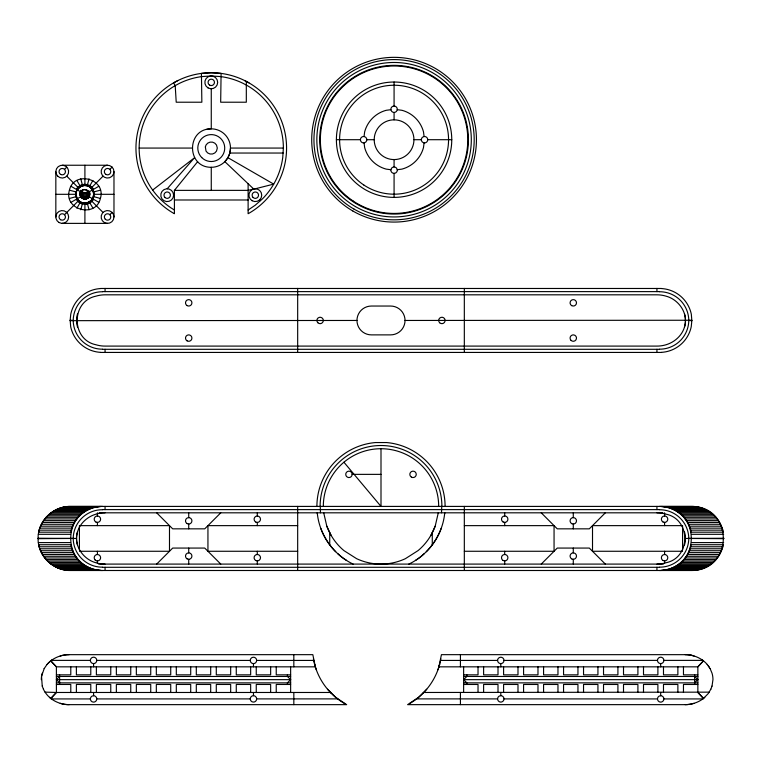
<?xml version="1.0" encoding="UTF-8"?>
<svg xmlns="http://www.w3.org/2000/svg" width="762" height="762" viewBox="0 0 762 762"><rect width="100%" height="100%" fill="white"/><g stroke="black" fill="none" stroke-linecap="round" stroke-linejoin="round"><path stroke-width="1.14" d="M84.906 165.24L84.915 185.176M293.827 704.65L293.837 692.477M460.429 654.663L460.419 666.836M84.906 223.38L84.915 203.444M174.412 210.017L171.202 208.016A72.104 72.104 0 0 1 154.057 191.957L151.305 188.128A72.104 72.104 0 0 1 175.212 85.62L179.375 83.391A72.104 72.104 0 0 1 201.854 76.581L211.265 75.962L220.675 76.581A72.104 72.104 0 0 1 243.154 83.391L247.317 85.62A72.104 72.104 0 0 1 283.369 148.066L282.75 157.477A72.104 72.104 0 0 1 262.252 199.053L255.156 205.273L248.117 210.017M89.449 191.3L89.068 196.71C86.335 201.682 78.6 197.987 80.096 192.71C79.867 198.796 89.945 198.93 89.706 192.71L89.706 194.31M38.1 538.239C37.795 521.056 53.397 505.997 70.485 506.406L691.515 506.406C733.901 506.339 733.901 570.567 691.515 570.5L70.485 570.5C53.245 570.919 37.557 555.584 38.1 538.239L76.552 538.458A23.27 23.27 0 0 1 77.524 531.819C80.048 523.246 87.449 516.693 95.898 514.179A31.423 31.423 0 0 1 105.061 512.816M100.47 352.349A32.309 32.309 0 0 1 70.685 326.736L70.152 320.25L70.761 314.201A32.309 32.309 0 0 1 100.47 288.56M102.527 506.406C60.141 506.339 60.141 570.567 102.527 570.5M661.53 288.56A32.309 32.309 0 0 1 691.315 314.182L691.848 320.669L691.239 326.717A32.309 32.309 0 0 1 661.53 352.349M659.473 570.5C701.859 570.567 701.859 506.339 659.473 506.406M42.243 686.124L41.539 676.361L44.177 668.569M105.061 564.09A31.423 31.423 0 0 1 95.898 562.737C82.982 559.279 73.228 545.106 77.524 531.819M656.939 512.816A31.423 31.423 0 0 1 666.102 514.179C691.029 519.322 691.039 557.593 666.102 562.727A31.423 31.423 0 0 1 656.939 564.09M82.506 204.13L82.629 202.816C75.448 200.987 74.886 192.272 78.353 186.88C82.534 182.756 89.897 183.909 93.193 188.614L92.545 189.9L93.726 194.31L91.478 201.73C87.297 205.854 79.934 204.711 76.629 199.996L77.276 198.711A8.811 8.811 0 0 0 92.545 198.711L93.193 199.996L91.478 201.73L91.145 200.539L92.545 198.711M77.276 189.9A8.811 8.811 0 0 1 92.545 189.9L89.316 186.671L87.192 185.795L87.316 184.48L80.505 186.671L77.276 189.9L76.629 188.614L78.353 186.88L78.676 188.071M41.3 679.656L41.3 679.628A22.622 22.622 0 0 1 42.253 673.189M327.536 689.219L335.518 697.201L346.653 704.65L69.171 704.65C58.645 704.764 47.901 698.925 43.424 689.191M47.063 664.435C52.473 658.082 60.893 654.653 69.18 654.663L312.83 654.663L315.373 666.836L56.398 666.836L50.797 660.835L56.398 666.836L56.398 692.477L50.797 698.459L49.463 697.306M69.428 190.176C63.37 209.855 95.831 218.532 100.394 198.444C106.461 178.765 73.99 170.088 69.428 190.176L76.086 191.948L77.657 188.89M78.219 200.463L76.086 196.672L76.086 191.948M80.105 194.31C81.363 183.242 96.517 194.881 86.154 198.949L86.144 192.538L88.297 191.3L88.306 197.71M98.793 202.311L92.821 198.872L94.05 194.31L92.821 189.738L98.784 186.29M206.283 129.492A19.231 19.231 0 0 1 230.324 145.552A19.231 19.231 0 0 1 211.265 167.297C186.299 167.545 186.299 128.588 211.265 128.835L211.265 88.783M227.914 157.677L273.71 184.118L255.327 188.766L253.67 188.986L224.857 161.658L227.914 157.677L229.838 153.038L230.486 148.066L283.369 148.066M364.046 136.56L364.665 131.826A30.442 30.442 0 0 1 386.191 110.299L390.925 109.68M424.101 142.856L423.482 147.59A30.442 30.442 0 0 1 401.955 169.116L397.221 169.736M438.283 512.816L435.207 526.132L430.959 535.248M441.512 512.816L441.75 506.406M710.841 689.191L708.26 693.544L703.469 698.449L697.859 692.477L697.859 666.836L703.459 660.835L697.859 666.836L438.883 666.836L441.436 654.663L685.086 654.663C693.382 654.653 701.773 658.082 707.203 664.435M80.267 203.206L80.505 201.94M89.316 186.671L89.554 185.404M684.476 327.098C688.772 313.811 679.018 299.628 666.102 296.18A31.423 31.423 0 0 0 656.939 294.818L105.061 294.818A31.423 31.423 0 0 0 95.898 296.18C70.971 301.323 70.961 339.595 95.898 344.738A31.423 31.423 0 0 0 105.061 346.091L656.939 346.091A31.423 31.423 0 0 0 666.102 344.738C674.541 342.214 681.952 335.671 684.476 327.098A23.27 23.27 0 0 0 684.476 313.773M712.013 686.124L712.956 679.628A22.622 22.622 0 0 0 712.013 673.16L710.089 668.569M80.772 209.788L82.258 204.235M87.573 184.375L89.049 178.832M78.676 200.539L78.353 201.73L77.276 198.711M91.145 188.071L91.478 186.88L92.545 189.9L92.221 189.481M408.87 564.09C428.654 554.746 442.741 534.6 444.741 512.816L444.694 513.236M437.969 669.75L439.664 664.369M712.013 686.095L710.841 689.219M89.078 191.9L92.821 189.738A9.134 9.134 0 0 1 92.821 198.872L89.078 196.71L89.545 192.024M76.914 208.197L80.343 202.216M89.478 186.395L92.916 180.432M44.177 668.598L47.063 664.407M248.117 183.718L248.117 213.712L248.917 213.284A75.314 75.314 0 0 0 268.957 99.66A75.314 75.314 0 0 0 153.572 99.66A75.314 75.314 0 0 0 173.603 213.284L174.412 213.712L174.412 190.367L197.663 161.658M167.202 188.766L194.605 157.677L152.686 190.043M704.793 697.335C699.516 702.069 692.229 704.679 685.086 704.65L407.613 704.65L418.748 697.201L426.72 689.219M422.9 693.382L423.739 692.477L709.231 692.153M331.356 693.382L330.517 692.477L56.398 692.477L50.787 698.449L52.207 699.487M78.457 200.768L64.503 214.703M91.373 187.852L103.032 176.174M64.503 169.383L66.77 167.116M109.833 169.383L112.1 167.116M109.833 214.703L112.1 212.436M156.667 564.09L172.688 548.068L204.74 548.068L220.761 564.09M220.761 512.816L204.74 528.838L172.688 528.838L156.667 512.816M59.607 682.866L56.398 679.656L59.607 676.456M287.426 674.846L287.426 676.456L290.636 679.656L287.426 682.866L287.426 684.466M541.239 564.09L557.26 548.068L589.312 548.068L605.333 564.09M605.333 512.816L589.312 528.838L557.26 528.838L541.239 512.816M466.83 684.466L466.83 682.866L463.629 679.656L466.83 676.456L466.83 674.846M694.658 682.866L697.859 679.656L694.658 676.456M48.216 663.178L50.797 660.835M87.192 202.816L87.316 204.13L84.915 203.121L84.915 204.13L82.629 202.816L87.192 202.816L91.145 200.539M50.787 660.864L52.207 659.825M702.059 699.487L703.469 698.449L697.859 692.477M71.037 202.33L80.753 196.71L80.743 191.262M177.956 80.524L173.603 82.848L175.212 85.62L176.213 102.213L201.854 102.213L201.435 73.4L211.265 72.752L221.094 73.4L220.675 102.213L246.317 102.213L246.317 81.448M69.437 198.472L76.086 196.672M93.736 191.948L100.384 190.157M253.67 188.986L248.117 190.367L174.412 190.367M80.753 196.71L81.515 197.71L81.505 191.3L83.658 192.538L86.144 192.538M70.152 320.669L356.968 320.459A14.421 14.421 0 0 0 371.389 334.88L390.611 334.88A14.421 14.421 0 0 0 405.032 320.459L691.848 320.25M73.343 538.458L38.1 538.667M684.476 531.819A23.27 23.27 0 0 1 685.448 538.458L723.9 538.239M100.46 288.474L661.54 288.474M661.54 352.435L100.46 352.435M76.095 194.31L55.836 194.31M336.385 139.703L360.426 139.703A3.2 3.2 0 0 1 363.626 136.503L364.455 136.608A3.2 3.2 0 0 1 364.455 142.799L363.626 142.913A3.2 3.2 0 0 1 360.426 139.703M366.836 139.703L374.209 139.703M413.947 139.703A19.869 19.869 0 0 0 384.143 122.501A19.869 19.869 0 0 0 384.143 156.915A19.869 19.869 0 0 0 413.947 139.703L421.319 139.703M427.72 139.703A3.2 3.2 0 0 0 424.52 136.503L423.691 136.608A3.2 3.2 0 0 0 423.691 142.799L424.52 142.913A3.2 3.2 0 0 0 427.72 139.703L451.761 139.703A57.683 57.683 0 0 0 365.236 89.754A57.683 57.683 0 0 0 365.236 189.662A57.683 57.683 0 0 0 451.761 139.703M139.16 148.066L192.034 148.066M229.838 153.038L283.216 153.038M62.236 165.24L107.566 165.24M93.726 194.31L113.976 194.31M173.603 195.177A6.41 6.41 0 0 0 163.992 189.624A6.41 6.41 0 0 0 163.992 200.73A6.41 6.41 0 0 0 173.603 195.177L174.412 195.177M174.412 199.987L248.117 199.987M62.236 223.38L107.566 223.38M102.584 291.617L659.416 291.617M102.584 349.301L659.416 349.301M352.158 474.364A3.2 3.2 0 0 0 347.348 471.583A3.2 3.2 0 0 0 347.348 477.136A3.2 3.2 0 0 0 352.158 474.364L381 474.364M68.418 506.473L100.46 506.473M661.54 506.473L693.582 506.473M66.304 506.682L98.355 506.682M663.645 506.682L695.696 506.682M64.218 507.016L96.26 507.016M665.74 507.016L697.782 507.016M62.151 507.492L94.193 507.492M667.807 507.492L699.849 507.492M60.122 508.102L92.164 508.102M669.836 508.102L701.878 508.102M58.131 508.835L90.183 508.835M671.817 508.835L703.869 508.835M102.584 509.616L659.416 509.616M56.197 509.702L88.249 509.702M673.751 509.702L705.803 509.702M54.331 510.692L86.373 510.692M675.627 510.692L707.669 510.692M52.53 511.797L84.572 511.797M677.428 511.797L709.47 511.797M99.127 512.816L662.873 512.816M50.797 513.017L82.848 513.017M679.152 513.017L711.203 513.017M49.159 514.34L81.21 514.34M680.79 514.34L712.841 514.34M47.606 515.779L79.658 515.779M682.342 515.779L714.394 515.779M46.158 517.303L78.2 517.303M683.8 517.303L715.842 517.303M44.806 518.932L76.857 518.932M685.143 518.932L717.194 518.932M43.567 520.637L75.619 520.637M686.381 520.637L718.433 520.637M42.443 522.418L74.495 522.418M687.505 522.418L719.557 522.418M41.443 524.266L73.495 524.266M688.505 524.266L720.557 524.266M297.675 525.637L207.94 525.637L207.94 551.269L297.675 551.269M464.325 525.637L554.06 525.637L554.06 551.269L464.325 551.269M40.567 526.18L72.619 526.18M689.381 526.18L721.433 526.18M39.814 528.142L71.866 528.142M690.134 528.142L722.186 528.142M39.195 530.152L71.247 530.152M690.753 530.152L722.805 530.152M38.357 534.314L70.409 534.314M691.591 534.314L723.643 534.314M723.9 538.667L688.658 538.458M38.357 542.592L70.409 542.592M691.591 542.592L723.643 542.592M39.195 546.764L71.247 546.764M690.753 546.764L722.805 546.764M39.814 548.773L71.866 548.773M690.134 548.773L722.186 548.773M40.567 550.736L72.619 550.736M689.381 550.736L721.433 550.736M79.429 551.269L169.488 551.269L169.488 525.637L79.429 525.637L79.429 550.107M682.571 551.269L592.512 551.269L592.512 525.637L682.571 525.637L682.571 550.107M41.443 552.641L73.495 552.641M688.505 552.641L720.557 552.641M42.443 554.498L74.495 554.498M687.505 554.498L719.557 554.498M43.567 556.279L75.619 556.279M686.381 556.279L718.433 556.279M44.806 557.984L76.857 557.984M685.143 557.984L717.194 557.984M46.158 559.603L78.2 559.603M683.8 559.603L715.842 559.603M47.606 561.127L79.658 561.127M682.342 561.127L714.394 561.127M49.159 562.566L81.21 562.566M680.79 562.566L712.841 562.566M50.797 563.89L82.848 563.89M679.152 563.89L711.203 563.89M98.603 564.09L663.397 564.09M52.53 565.109L84.572 565.109M677.428 565.109L709.47 565.109M54.331 566.223L86.373 566.223M675.627 566.223L707.669 566.223M56.197 567.204L88.249 567.204M673.751 567.204L705.803 567.204M102.584 567.299L659.416 567.299M58.131 568.071L90.183 568.071M671.817 568.071L703.869 568.071M60.122 568.804L92.164 568.804M669.836 568.804L701.878 568.804M62.151 569.414L94.193 569.414M667.807 569.414L699.849 569.414M64.218 569.89L96.26 569.89M665.74 569.89L697.782 569.89M66.304 570.233L98.355 570.233M663.645 570.233L695.696 570.233M68.418 570.433L100.46 570.433M661.54 570.433L693.582 570.433M51.445 660.378L90.373 660.387M96.784 660.387A3.2 3.2 0 0 1 91.973 663.169A3.2 3.2 0 0 1 91.973 657.616A3.2 3.2 0 0 1 96.784 660.387L250.25 660.425M256.661 660.425A3.2 3.2 0 0 1 251.86 663.197A3.2 3.2 0 0 1 251.86 657.644A3.2 3.2 0 0 1 256.661 660.425L313.725 660.425M440.541 660.425L497.596 660.425M504.006 660.425A3.2 3.2 0 0 0 499.196 657.644A3.2 3.2 0 0 0 499.196 663.197A3.2 3.2 0 0 0 504.006 660.425L657.482 660.387M663.893 660.387A3.2 3.2 0 0 0 659.082 657.616A3.2 3.2 0 0 0 659.082 663.169A3.2 3.2 0 0 0 663.893 660.387L702.821 660.378M56.398 674.846L70.79 674.846L70.79 666.836M290.636 674.846L276.235 674.846L276.235 666.836M463.629 674.846L478.022 674.846L478.022 666.836M697.859 674.846L683.466 674.846L683.466 666.836M56.398 676.456L290.636 676.456M463.629 676.456L697.859 676.456M56.398 679.656L290.636 679.656M463.629 679.656L697.859 679.656M56.398 682.866L290.636 682.866M463.629 682.866L697.859 682.866M56.398 684.466L70.79 684.466L70.79 692.477M290.636 684.466L276.235 684.466L276.235 692.477M463.629 684.466L478.022 684.466L478.022 692.477M697.859 684.466L683.466 684.466L683.466 692.477M51.445 698.935L90.373 698.925M702.821 698.935L663.893 698.925A3.2 3.2 0 0 1 659.082 701.697A3.2 3.2 0 0 1 659.082 696.154A3.2 3.2 0 0 1 663.893 698.925M96.784 698.925A3.2 3.2 0 0 0 91.973 696.154A3.2 3.2 0 0 0 91.973 701.697A3.2 3.2 0 0 0 96.784 698.925L250.25 698.897M256.661 698.897A3.2 3.2 0 0 0 251.86 696.116A3.2 3.2 0 0 0 251.86 701.669A3.2 3.2 0 0 0 256.661 698.897L337.709 698.887M416.547 698.887L497.596 698.897M504.006 698.897A3.2 3.2 0 0 0 499.196 696.116A3.2 3.2 0 0 0 499.196 701.669A3.2 3.2 0 0 0 504.006 698.897L657.482 698.925M45.034 692.125L56.398 692.477M688.658 320.459L691.848 320.669M70.152 320.25L73.343 320.459M397.221 109.68L401.955 110.299A30.442 30.442 0 0 1 423.482 131.826L424.101 136.56M390.925 169.736L386.191 169.116A30.442 30.442 0 0 1 364.665 147.59L364.046 142.856M87.192 185.795L84.915 185.49L84.915 184.48L82.629 185.795L82.506 184.48M690.524 655.139L692.296 655.511M93.736 196.672L100.394 198.444M353.13 564.09C333.346 554.746 319.259 534.6 317.259 512.816L317.306 513.236M244.573 80.524L248.917 82.848M71.028 186.309L80.753 191.9M702.059 659.825L703.459 660.835M78.457 187.852L66.77 176.174M91.373 200.768L103.032 212.436M343.919 462.22L381 506.406L381 448.723A57.683 57.683 0 0 1 438.683 506.406M707.203 664.407L710.089 668.598M259.861 199.711L260.528 200.663M708.26 665.769L709.231 667.16M76.895 180.442L80.343 186.395M89.478 202.216L92.935 208.178M331.041 535.248L326.793 526.132L323.717 512.816M43.424 689.219L42.253 686.095M314.601 664.369L316.297 669.75M80.753 178.832L82.248 184.375M87.573 204.235L89.068 209.788M89.316 201.94L89.554 203.206M80.267 185.404L80.505 186.671M81.505 197.71L80.82 191.367M320.488 512.816L320.25 506.406M80.743 190.3L81.505 196.101M460.429 704.65L460.419 692.477M293.827 654.663L293.837 666.836M89.068 196.71L89.068 191.262M87.306 198.472L87.306 192.062M84.906 199.111L84.906 192.71M83.658 198.949L83.658 192.538M82.506 198.472A4.81 4.81 0 0 1 82.506 190.148A4.81 4.81 0 0 1 89.716 194.31A4.81 4.81 0 0 1 82.506 198.472L82.496 192.062M694.658 674.846L694.658 684.466M677.875 666.836L677.875 674.846L663.483 674.846L663.483 666.836M677.875 692.477L677.875 684.466L663.483 684.466L663.483 692.477M664.588 512.816L664.588 515.979M664.588 522.389L664.588 525.637M664.588 551.269L664.588 554.517M664.588 560.927L664.588 563.032M660.683 663.597L660.683 666.836M660.683 692.477L660.683 695.716M657.892 666.836L657.892 674.846L643.499 674.846L643.499 666.836M657.892 692.477L657.892 684.466L643.499 684.466L643.499 692.477M656.939 288.407L656.939 291.617M656.939 349.301L656.939 352.501M656.939 506.406L656.939 509.616M656.939 567.299L656.939 570.5M637.908 666.836L637.908 674.846L623.507 674.846L623.507 666.836M637.908 692.477L637.908 684.466L623.507 684.466L623.507 692.477M617.915 666.836L617.915 674.846L603.523 674.846L603.523 666.836M617.915 692.477L617.915 684.466L603.523 684.466L603.523 692.477M597.932 666.836L597.932 674.846L583.54 674.846L583.54 666.836M597.932 692.477L597.932 684.466L583.54 684.466L583.54 692.477M577.948 666.836L577.948 674.846L563.556 674.846L563.556 666.836M577.948 692.477L577.948 684.466L563.556 684.466L563.556 692.477M573.281 512.816L573.281 517.627M573.281 524.037L573.281 528.838M573.281 548.068L573.281 552.879M573.281 559.289L573.281 564.09M557.965 666.836L557.965 674.846L543.573 674.846L543.573 666.836M557.965 692.477L557.965 684.466L543.573 684.466L543.573 692.477M537.982 666.836L537.982 674.846L523.58 674.846L523.58 666.836M537.982 692.477L537.982 684.466L523.58 684.466L523.58 692.477M517.989 666.836L517.989 674.846L503.596 674.846L503.596 666.836M517.989 692.477L517.989 684.466L503.596 684.466L503.596 692.477M504.701 512.816L504.701 515.979M504.701 522.389L504.701 525.637M504.701 551.269L504.701 554.488M504.701 560.899L504.701 564.09M500.805 663.626L500.805 666.836M500.805 692.477L500.805 695.687M498.005 666.836L498.005 674.846L483.613 674.846L483.613 666.836M498.005 692.477L498.005 684.466L483.613 684.466L483.613 692.477M464.325 288.407L464.325 352.501M464.325 506.406L464.325 570.5M463.629 666.836L463.629 692.477M432.273 532.714L432.273 544.773M394.078 82.02L394.078 106.061A3.2 3.2 0 0 1 397.278 109.261L397.173 110.09A3.2 3.2 0 0 1 390.982 110.09L390.868 109.261A3.2 3.2 0 0 1 394.078 106.061M394.078 112.471L394.078 119.834M394.078 159.572L394.078 166.945M394.078 173.355A3.2 3.2 0 0 0 397.278 170.155L397.173 169.326A3.2 3.2 0 0 0 390.982 169.326L390.868 170.155A3.2 3.2 0 0 0 394.078 173.355L394.078 197.396M329.727 532.714L329.727 544.773M297.675 288.407L297.675 352.501M297.675 506.406L297.675 570.5M290.636 666.836L290.636 692.477M270.653 666.836L270.653 674.846L256.251 674.846L256.251 666.836M270.653 692.477L270.653 684.466L256.251 684.466L256.251 692.477M257.299 512.816L257.299 516.017M257.299 522.427L257.299 525.637M257.299 551.269L257.299 554.488M257.299 560.899L257.299 564.09M253.46 663.626L253.46 666.836M253.46 692.477L253.46 695.687M250.66 666.836L250.66 674.846L236.268 674.846L236.268 666.836M250.66 692.477L250.66 684.466L236.268 684.466L236.268 692.477M230.676 666.836L230.676 674.846L216.284 674.846L216.284 666.836M230.676 692.477L230.676 684.466L216.284 684.466L216.284 692.477M211.265 167.297L211.265 190.367M210.693 666.836L210.693 674.846L196.301 674.846L196.301 666.836M210.693 692.477L210.693 684.466L196.301 684.466L196.301 692.477M190.71 666.836L190.71 674.846L176.308 674.846L176.308 666.836M190.71 692.477L190.71 684.466L176.308 684.466L176.308 692.477M188.719 512.816L188.719 517.627M188.719 524.037L188.719 528.838M188.719 548.068L188.719 552.879M188.719 559.289L188.719 564.09M170.726 666.836L170.726 674.846L156.324 674.846L156.324 666.836M170.726 692.477L170.726 684.466L156.324 684.466L156.324 692.477M150.733 666.836L150.733 674.846L136.341 674.846L136.341 666.836M150.733 692.477L150.733 684.466L136.341 684.466L136.341 692.477M130.75 666.836L130.75 674.846L116.357 674.846L116.357 666.836M130.75 692.477L130.75 684.466L116.357 684.466L116.357 692.477M113.976 171.65A6.41 6.41 0 0 1 104.356 177.194A6.41 6.41 0 0 1 104.356 166.097A6.41 6.41 0 0 1 113.976 171.65L113.976 216.97A6.41 6.41 0 0 1 104.356 222.523A6.41 6.41 0 0 1 104.356 211.417A6.41 6.41 0 0 1 113.976 216.97M110.766 666.836L110.766 674.846L96.374 674.846L96.374 666.836M110.766 692.477L110.766 684.466L96.374 684.466L96.374 692.477M105.061 288.407L105.061 291.617M105.061 349.301L105.061 352.501M105.061 506.406L105.061 509.616M105.061 567.299L105.061 570.5M97.412 512.816L97.412 515.979M97.412 522.389L97.412 525.637M97.412 551.269L97.412 554.517M97.412 560.927L97.412 563.032M93.574 663.597L93.574 666.836M93.574 692.477L93.574 695.716M90.783 666.836L90.783 674.846L76.381 674.846L76.381 666.836M90.783 692.477L90.783 684.466L76.381 684.466L76.381 692.477M80.258 192.024L80.258 195.548M59.607 674.846L59.607 684.466M55.836 171.65L55.836 216.97M77 198.872A9.134 9.134 0 0 1 75.781 194.31M77.524 327.089A23.27 23.27 0 0 1 77.524 313.773M73.209 320.459A29.07 29.07 0 0 1 102.584 291.741M102.584 349.177A29.07 29.07 0 0 1 73.209 320.459M659.416 291.741A29.07 29.07 0 0 1 688.791 320.459M688.791 320.459A29.07 29.07 0 0 1 659.416 349.177M405.032 320.459A14.421 14.421 0 0 0 390.611 306.038L371.389 306.038A14.421 14.421 0 0 0 356.968 320.459M77.524 545.087A23.27 23.27 0 0 1 76.552 538.458M102.584 509.73A29.07 29.07 0 0 0 73.209 538.448A29.07 29.07 0 0 0 102.584 567.176M435.207 526.132A57.683 57.683 0 0 1 418.081 550.593L405.374 558.689A57.683 57.683 0 0 1 356.626 558.689L343.919 550.593A57.683 57.683 0 0 1 326.793 526.132M323.317 506.406A57.683 57.683 0 0 1 381 448.723M685.448 538.458A23.27 23.27 0 0 1 684.476 545.087M659.416 509.73A29.07 29.07 0 0 1 688.791 538.448A29.07 29.07 0 0 1 659.416 567.176M693.582 570.347A32.309 32.309 0 0 0 723.367 544.735L691.239 544.716A32.309 32.309 0 0 1 661.53 570.347M68.418 570.347A32.309 32.309 0 0 1 38.633 544.735L70.761 544.716A32.309 32.309 0 0 0 100.47 570.347M68.418 506.559A32.309 32.309 0 0 0 38.633 532.181L70.761 532.19A32.309 32.309 0 0 1 100.47 506.559M693.582 506.559A32.309 32.309 0 0 1 723.367 532.181L691.239 532.19A32.309 32.309 0 0 0 661.53 506.559M441.236 528.333A64.094 64.094 0 0 1 426.32 551.736M335.68 551.736A64.094 64.094 0 0 1 320.764 528.333M316.906 506.406A64.094 64.094 0 0 1 375.409 442.551L386.591 442.551A64.094 64.094 0 0 1 445.094 506.406M346.548 560.384A47.854 47.854 0 0 1 337.757 553.631M424.243 553.631A47.854 47.854 0 0 1 415.452 560.384M320.107 506.406A60.893 60.893 0 0 1 381 445.513A60.893 60.893 0 0 1 441.893 506.406M60.217 655.987A30.804 30.804 0 0 1 69.18 654.663M69.18 704.65A30.804 30.804 0 0 1 60.217 703.326M440.874 658.854A64.732 64.732 0 0 1 409.499 703.669M344.757 703.669A64.732 64.732 0 0 1 313.373 658.854M685.086 654.663A30.804 30.804 0 0 1 694.049 655.987M694.049 703.326A30.804 30.804 0 0 1 685.086 704.65M205.359 146.942L206.016 151.095A6.058 6.058 0 0 0 216.503 151.095L217.313 148.066L216.503 145.037A6.058 6.058 0 0 0 206.016 145.037L205.359 146.942M59.036 222.523A6.41 6.41 0 0 0 68.647 216.97A6.41 6.41 0 0 0 59.036 211.417A6.41 6.41 0 0 0 59.036 222.523M60.636 174.422A3.2 3.2 0 0 0 65.446 171.65A3.2 3.2 0 0 0 60.636 168.869A3.2 3.2 0 0 0 60.636 174.422M57.712 176.174A6.41 6.41 0 0 0 68.428 173.307A6.41 6.41 0 0 0 60.579 165.459A6.41 6.41 0 0 0 57.712 176.174M60.636 219.742A3.2 3.2 0 0 0 65.446 216.97A3.2 3.2 0 0 0 60.636 214.189A3.2 3.2 0 0 0 60.636 219.742M105.956 174.422A3.2 3.2 0 0 0 110.766 171.65A3.2 3.2 0 0 0 105.956 168.869A3.2 3.2 0 0 0 105.956 174.422M105.299 219.237A3.2 3.2 0 0 0 110.661 217.799A3.2 3.2 0 0 0 106.737 213.874A3.2 3.2 0 0 0 105.299 219.237M209.664 85.144A3.2 3.2 0 0 0 214.465 82.372A3.2 3.2 0 0 0 209.664 79.591A3.2 3.2 0 0 0 209.664 85.144M164.935 197.444A3.2 3.2 0 0 0 170.288 196.005A3.2 3.2 0 0 0 166.364 192.081A3.2 3.2 0 0 0 164.935 197.444M253.06 197.444A3.2 3.2 0 0 0 258.423 196.005A3.2 3.2 0 0 0 254.498 192.081A3.2 3.2 0 0 0 253.06 197.444M208.055 87.916A6.41 6.41 0 0 0 217.675 82.372A6.41 6.41 0 0 0 208.055 76.819A6.41 6.41 0 0 0 208.055 87.916M252.127 200.73A6.41 6.41 0 0 0 261.737 195.177A6.41 6.41 0 0 0 252.127 189.624A6.41 6.41 0 0 0 252.127 200.73M201.749 157.582A13.459 13.459 0 0 0 224.266 151.552A13.459 13.459 0 0 0 207.778 135.065A13.459 13.459 0 0 0 201.749 157.582M363.807 185.004A54.483 54.483 0 0 0 448.437 143.275A54.483 54.483 0 0 0 369.98 90.849A54.483 54.483 0 0 0 363.807 185.004M353.12 200.997A73.704 73.704 0 0 0 467.63 144.532A73.704 73.704 0 0 0 361.474 73.6A73.704 73.704 0 0 0 353.12 200.997M352.768 201.53A74.352 74.352 0 0 0 468.268 144.57A74.352 74.352 0 0 0 361.188 73.028A74.352 74.352 0 0 0 352.768 201.53M352.892 211.036A82.363 82.363 0 0 0 476.44 139.703A82.363 82.363 0 0 0 352.892 68.38A82.363 82.363 0 0 0 352.892 211.036M354.016 209.093A80.115 80.115 0 0 0 474.193 139.703A80.115 80.115 0 0 0 354.016 70.323A80.115 80.115 0 0 0 354.016 209.093M355.454 206.597A77.238 77.238 0 0 0 471.307 139.703A77.238 77.238 0 0 0 355.454 72.819A77.238 77.238 0 0 0 355.454 206.597M187.109 340.862A3.2 3.2 0 0 0 191.919 338.08A3.2 3.2 0 0 0 187.109 335.309A3.2 3.2 0 0 0 187.109 340.862M187.109 305.61A3.2 3.2 0 0 0 191.919 302.828A3.2 3.2 0 0 0 187.109 300.057A3.2 3.2 0 0 0 187.109 305.61M571.014 340.347A3.2 3.2 0 0 0 576.377 338.909A3.2 3.2 0 0 0 572.452 334.985A3.2 3.2 0 0 0 571.014 340.347M571.681 305.61A3.2 3.2 0 0 0 576.491 302.828A3.2 3.2 0 0 0 571.681 300.057A3.2 3.2 0 0 0 571.681 305.61M439.626 322.726A3.2 3.2 0 0 0 444.989 321.288A3.2 3.2 0 0 0 441.065 317.363A3.2 3.2 0 0 0 439.626 322.726M317.84 322.726A3.2 3.2 0 0 0 323.202 321.288A3.2 3.2 0 0 0 319.278 317.363A3.2 3.2 0 0 0 317.84 322.726M571.681 558.86A3.2 3.2 0 0 0 576.491 556.079A3.2 3.2 0 0 0 571.681 553.307A3.2 3.2 0 0 0 571.681 558.86M571.681 523.608A3.2 3.2 0 0 0 576.491 520.827A3.2 3.2 0 0 0 571.681 518.055A3.2 3.2 0 0 0 571.681 523.608M187.109 558.86A3.2 3.2 0 0 0 191.919 556.079A3.2 3.2 0 0 0 187.109 553.307A3.2 3.2 0 0 0 187.109 558.86M187.109 523.608A3.2 3.2 0 0 0 191.919 520.827A3.2 3.2 0 0 0 187.109 518.055A3.2 3.2 0 0 0 187.109 523.608M95.145 559.984A3.2 3.2 0 0 0 100.508 558.556A3.2 3.2 0 0 0 96.584 554.622A3.2 3.2 0 0 0 95.145 559.984M95.812 521.96A3.2 3.2 0 0 0 100.622 519.189A3.2 3.2 0 0 0 95.812 516.407A3.2 3.2 0 0 0 95.812 521.96M662.988 560.499A3.2 3.2 0 0 0 667.788 557.717A3.2 3.2 0 0 0 662.988 554.946A3.2 3.2 0 0 0 662.988 560.499M662.988 521.96A3.2 3.2 0 0 0 667.788 519.189A3.2 3.2 0 0 0 662.988 516.407A3.2 3.2 0 0 0 662.988 521.96M503.101 521.96A3.2 3.2 0 0 0 507.911 519.189A3.2 3.2 0 0 0 503.101 516.407A3.2 3.2 0 0 0 503.101 521.96M503.101 560.47A3.2 3.2 0 0 0 507.911 557.689A3.2 3.2 0 0 0 503.101 554.917A3.2 3.2 0 0 0 503.101 560.47M255.699 521.989A3.2 3.2 0 0 0 260.499 519.217A3.2 3.2 0 0 0 255.699 516.446A3.2 3.2 0 0 0 255.699 521.989M255.699 560.47A3.2 3.2 0 0 0 260.499 557.689A3.2 3.2 0 0 0 255.699 554.917A3.2 3.2 0 0 0 255.699 560.47M411.442 477.136A3.2 3.2 0 0 0 416.252 474.364A3.2 3.2 0 0 0 411.442 471.583A3.2 3.2 0 0 0 411.442 477.136"/></g></svg>
